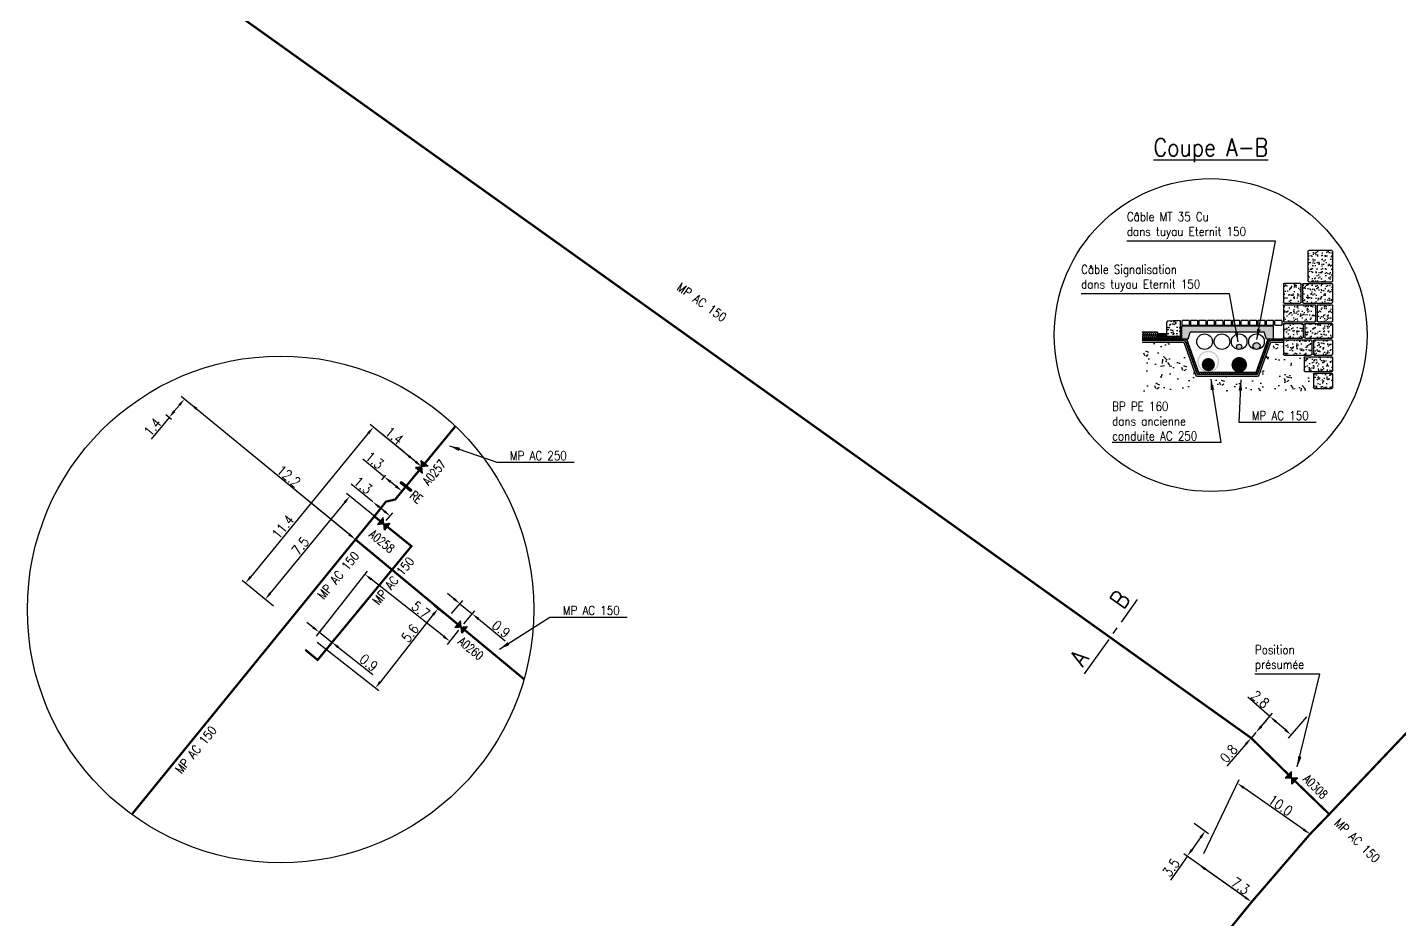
# Model space of a CAD drawing. Header units: millimetres. Extents: x 185000 to 186005, y 127000 to 128000.
# Drawn here: x 185229.6 to 185384, y 127559.1 to 127659.5 of the extents above; entities that cross this region are included whole.
import ezdxf
from ezdxf.enums import TextEntityAlignment as Align

# ---------------------------------------------------------------- set-up
doc = ezdxf.new("R2010")
doc.units = ezdxf.units.MM
doc.header["$PDMODE"] = 34
doc.linetypes.add('CENTER2', pattern=[28.575, 19.05, -3.175, 3.175, -3.175])
doc.layers.get('0').update_dxf_attribs({"linetype": 'CONTINUOUS'})
doc.layers.get('DEFPOINTS').update_dxf_attribs({"linetype": 'CONTINUOUS'})
for name, color, linetype in [('G_120', 4, 'CONTINUOUS'), ('G_300', 7, 'CONTINUOUS'), ('G_900', 7, 'CONTINUOUS')]:
    doc.layers.add(name, color=color, linetype=linetype)
doc.styles.add('G_ROMANS', font='ROMANS.SHX', dxfattribs={"width": 0.75})
doc.styles.get("Standard").update_dxf_attribs({"font": 'romans.shx', "width": 0.85})
doc.linetypes.add('G_TYPB_AP', pattern='A,5,-0.3,["o",Standard,S=1.5,R=0,X=0,Y=-0.5],-1.65', length=6.95)
doc.linetypes.add('G_TYPB_PE', pattern='A,5,-0.3,["o",Standard,S=1.5,R=0,X=0,Y=-0.5],-1.65', length=6.95)
doc.dimstyles.get("Standard").update_dxf_attribs({"dimtxt": 1.5, "dimasz": 1.2, "dimexe": 0.625, "dimexo": 0.625, "dimgap": 0.25, "dimtad": 1, "dimdec": 1, "dimzin": 0, "dimdsep": 46, "dimtxsty": 'Standard', "dimcen": -0.5, "dimadec": 0, "dimazin": 0, "dimtfac": 1, "dimtdec": 1, "dimtmove": 0, "dimatfit": 3, "dimfxl": 0, "dimtolj": 1, "dimtzin": 0, "dimarcsym": 0})
pattern_1 = [(142.5, (370713.23627, -29.4424), (0.0240004694, 0.734119856), [0, -0.57912, 0, -0.6477, 0, -0.619125]), (172.5, (370713.2363, -29.4424), (-0.6742849247, 1.075237651), [0, -0.31242, 0, -0.52197, 0, -0.200025]), (212.5, (370713.7049, -29.4424), (-1.1864885554, 0.002155777), [0, -0.1905, 0, -0.6858, 0, -0.89535]), (222.5, (370713.7049, -29.4424), (-1.1453346787, 0.334393985), [0, -0.09525, 0, -0.44958, 0, -0.51435])]
pattern_2 = [(135, (370713.23627, -29.4424), (0.11225320151, 0.11225320151), [])]

# ---------------------------------------------------------------- blocks, each defined once
blk = doc.blocks.new('*D320')
at = {"layer": 'DEFPOINTS', "color": 0, "linetype": 'Continuous', "ltscale": 0.5, "transparency": 16777216}
for p in [(185365.78, 127574.45), (185373.98, 127568.73), (185361.82, 127566.12)]:
    blk.add_point(p, dxfattribs=at)
at = {"layer": 'G_120', "color": 0, "linetype": 'Continuous', "lineweight": -2, "ltscale": 0.5, "transparency": 16777216}
for p, q in [((185362.03, 127566.54), (185365.98, 127574.88)), ((185373.24, 127569.25), (185366.51, 127573.93))]:
    blk.add_line(p, q, dxfattribs=at)
at = {"layer": 'G_120', "color": 0, "linetype": 'Continuous', "ltscale": 0.5, "transparency": 16777216}
for points in [[(185366.6, 127574.05), (185366.43, 127573.81), (185365.78, 127574.45)], [(185373.33, 127569.37), (185373.16, 127569.12), (185373.98, 127568.73)]]:
    blk.add_solid(points, dxfattribs=at)
at = {"layer": 'G_120', "color": 0, "linetype": 'Continuous', "ltscale": 0.5, "transparency": 16777216, "insert": (185370.66, 127571.96), "char_height": 1.125, "attachment_point": 5, "rotation": 325.1455}
blk.add_mtext('\\A1;10.0', dxfattribs=at)
blk = doc.blocks.new('*D321')
at = {"layer": 'DEFPOINTS', "color": 0, "linetype": 'Continuous', "ltscale": 0.5, "transparency": 16777216}
for p in [(185361.44, 127565.31), (185361.44, 127565.31), (185367.4, 127561.09)]:
    blk.add_point(p, dxfattribs=at)
at = {"layer": 'G_120', "color": 0, "linetype": 'Continuous', "lineweight": -2, "ltscale": 0.5, "transparency": 16777216}
for p, q in [((185361.17, 127564.93), (185361.17, 127564.93)), ((185366.66, 127561.61), (185362.17, 127564.79)), ((185367.13, 127560.71), (185367.13, 127560.71))]:
    blk.add_line(p, q, dxfattribs=at)
at = {"layer": 'G_120', "color": 0, "linetype": 'Continuous', "ltscale": 0.5, "transparency": 16777216}
for points in [[(185362.26, 127564.91), (185362.09, 127564.67), (185361.44, 127565.31)], [(185366.75, 127561.73), (185366.58, 127561.49), (185367.4, 127561.09)]]:
    blk.add_solid(points, dxfattribs=at)
at = {"layer": 'G_120', "color": 0, "linetype": 'Continuous', "ltscale": 0.5, "transparency": 16777216, "insert": (185366.15, 127562.89), "char_height": 1.125, "attachment_point": 5, "rotation": 324.694}
blk.add_mtext('\\A1;7.3', dxfattribs=at)
blk = doc.blocks.new('*D322')
at = {"layer": 'DEFPOINTS', "color": 0, "linetype": 'Continuous', "ltscale": 0.5, "transparency": 16777216}
for p in [(185373.9, 127582.26), (185367.89, 127580.16), (185371.84, 127579.89)]:
    blk.add_point(p, dxfattribs=at)
at = {"layer": 'G_120', "color": 0, "linetype": 'Continuous', "lineweight": -2, "ltscale": 0.5, "transparency": 16777216}
for p, q in [((185369.45, 127581.96), (185366.98, 127584.11)), ((185368.2, 127580.51), (185369.76, 127582.31)), ((185371.16, 127580.48), (185370.13, 127581.37)), ((185373.59, 127581.91), (185371.53, 127579.53))]:
    blk.add_line(p, q, dxfattribs=at)
at = {"layer": 'G_120', "color": 0, "linetype": 'Continuous', "ltscale": 0.5, "transparency": 16777216}
for points in [[(185370.23, 127581.48), (185370.04, 127581.26), (185369.45, 127581.96)], [(185371.26, 127580.59), (185371.06, 127580.36), (185371.84, 127579.89)]]:
    blk.add_solid(points, dxfattribs=at)
at = {"layer": 'G_120', "color": 0, "linetype": 'Continuous', "ltscale": 0.5, "transparency": 16777216, "insert": (185368.37, 127583.89), "char_height": 1.125, "attachment_point": 5, "rotation": 319.0254}
blk.add_mtext('\\A1;2.8', dxfattribs=at)
blk = doc.blocks.new('*D323')
at = {"layer": 'DEFPOINTS', "color": 0, "linetype": 'Continuous', "ltscale": 0.5, "transparency": 16777216}
for p in [(185367.89, 127580.16), (185367.89, 127580.16), (185367.35, 127579.53)]:
    blk.add_point(p, dxfattribs=at)
at = {"layer": 'G_120', "color": 0, "linetype": 'Continuous', "lineweight": -2, "ltscale": 0.5, "transparency": 16777216}
for p, q in [((185368.48, 127580.84), (185369.07, 127581.52)), ((185367.89, 127580.16), (185367.35, 127579.53)), ((185366.76, 127578.85), (185364.61, 127576.38))]:
    blk.add_line(p, q, dxfattribs=at)
at = {"layer": 'G_120', "color": 0, "linetype": 'Continuous', "ltscale": 0.5, "transparency": 16777216}
for points in [[(185368.37, 127580.94), (185368.6, 127580.74), (185367.89, 127580.16)], [(185366.65, 127578.95), (185366.87, 127578.76), (185367.35, 127579.53)]]:
    blk.add_solid(points, dxfattribs=at)
at = {"layer": 'G_120', "color": 0, "linetype": 'Continuous', "ltscale": 0.5, "transparency": 16777216, "insert": (185364.82, 127577.77), "char_height": 1.125, "attachment_point": 5, "rotation": 49.0254}
blk.add_mtext('\\A1;0.8', dxfattribs=at)
blk = doc.blocks.new('*D326')
at = {"layer": 'DEFPOINTS', "color": 0, "linetype": 'Continuous', "ltscale": 0.5, "transparency": 16777216}
for p in [(185360.55, 127570.23), (185362.18, 127569.08), (185367.4, 127561.09)]:
    blk.add_point(p, dxfattribs=at)
at = {"layer": 'G_120', "color": 0, "linetype": 'Continuous', "lineweight": -2, "ltscale": 0.5, "transparency": 16777216}
for p, q in [((185360.94, 127569.95), (185362.56, 127568.81)), ((185361.66, 127568.34), (185360.67, 127566.95)), ((185360.15, 127566.22), (185358.26, 127563.54)), ((185367.01, 127561.36), (185359.77, 127566.49))]:
    blk.add_line(p, q, dxfattribs=at)
at = {"layer": 'G_120', "color": 0, "linetype": 'Continuous', "ltscale": 0.5, "transparency": 16777216}
for points in [[(185361.53, 127568.43), (185361.78, 127568.25), (185362.18, 127569.08)], [(185360.55, 127567.04), (185360.8, 127566.87), (185360.15, 127566.22)]]:
    blk.add_solid(points, dxfattribs=at)
at = {"layer": 'G_120', "color": 0, "linetype": 'Continuous', "ltscale": 0.5, "transparency": 16777216, "insert": (185358.33, 127564.95), "char_height": 1.125, "attachment_point": 5, "rotation": 54.694}
blk.add_mtext('\\A1;3.5', dxfattribs=at)
blk = doc.blocks.new('G_300_04')
at = {"linetype": 'Continuous'}
h = blk.add_hatch(color=0, dxfattribs=at)
h.paths.add_polyline_path([(-0.5, 0.5), (-0.5, -0.5), (0, 0)])
h.paths.add_polyline_path([(0.5, 0.5), (0, 0), (0.5, -0.5)])
at = {"color": 0, "linetype": 'Continuous', "flags": 128}
blk.add_lwpolyline([(-0.5, -0.5), (0.5, 0.5), (0.5, -0.5), (-0.5, 0.5)], close=True, dxfattribs=at)
at = {"color": 0, "linetype": 'Continuous', "width": 0.75}
blk.add_attdef('NUM', text='', height=1, dxfattribs=at).set_placement((0, 1.78), align=Align.MIDDLE_CENTER)
at = {"color": 0, "linetype": 'Continuous', "width": 0.75, "flags": 3}
for tag, p in [('DEF_LEG', (0, -5)), ('DEF_COUP', (0, -7.5)), ('DEF_TYPE', (0, -10))]:
    blk.add_attdef(tag, text='', height=1.2, dxfattribs=at).set_placement(p, align=Align.MIDDLE)
blk = doc.blocks.new('*D394')
at = {"layer": 'DEFPOINTS', "color": 0, "transparency": 16777216}
for p in [(185268.5, 127606.09), (185268.5, 127606.09), (185269.72, 127603.62)]:
    blk.add_point(p, dxfattribs=at)
at = {"layer": 'G_900', "color": 0, "lineweight": -2, "transparency": 16777216}
for p, q in [((185268.5, 127606.09), (185266.05, 127608.09)), ((185269.74, 127605.08), (185269.2, 127605.52)), ((185270.01, 127603.98), (185270.73, 127604.87))]:
    blk.add_line(p, q, dxfattribs=at)
at = {"layer": 'G_900', "color": 0, "transparency": 16777216}
for points in [[(185269.29, 127605.63), (185269.1, 127605.4), (185268.5, 127606.09)], [(185269.84, 127605.19), (185269.65, 127604.96), (185270.44, 127604.51)]]:
    blk.add_solid(points, dxfattribs=at)
at = {"layer": 'G_900', "color": 0, "transparency": 16777216, "insert": (185267.39, 127607.96), "char_height": 1.125, "attachment_point": 5, "rotation": 320.8119}
blk.add_mtext('\\A1;1.3', dxfattribs=at)
blk = doc.blocks.new('*D395')
at = {"layer": 'DEFPOINTS', "color": 0, "linetype": 'Continuous', "ltscale": 0.5, "transparency": 16777216}
for p in [(185261.85, 127590.62), (185262.48, 127591.42), (185263.26, 127589.51)]:
    blk.add_point(p, dxfattribs=at)
at = {"layer": 'G_900', "color": 0, "linetype": 'Continuous', "lineweight": -2, "ltscale": 0.5, "transparency": 16777216}
for p, q in [((185261.77, 127591.97), (185261.06, 127592.53)), ((185262.14, 127590.99), (185262.77, 127591.79)), ((185262.48, 127591.42), (185263.89, 127590.3)), ((185263.55, 127589.87), (185264.18, 127590.67)), ((185264.6, 127589.75), (185268.48, 127586.69))]:
    blk.add_line(p, q, dxfattribs=at)
at = {"layer": 'G_900', "color": 0, "linetype": 'Continuous', "ltscale": 0.5, "transparency": 16777216}
for points in [[(185261.86, 127592.09), (185261.68, 127591.86), (185262.48, 127591.42)], [(185264.69, 127589.86), (185264.5, 127589.63), (185263.89, 127590.3)]]:
    blk.add_solid(points, dxfattribs=at)
at = {"layer": 'G_900', "color": 0, "linetype": 'Continuous', "ltscale": 0.5, "transparency": 16777216, "insert": (185268.03, 127588), "char_height": 1.125, "attachment_point": 5, "rotation": 321.7841}
blk.add_mtext('\\A1;0.9', dxfattribs=at)
blk = doc.blocks.new('*D396')
at = {"layer": 'DEFPOINTS', "color": 0, "transparency": 16777216}
for p in [(185272.02, 127611.67), (185272.02, 127611.67), (185274.01, 127610.03)]:
    blk.add_point(p, dxfattribs=at)
at = {"layer": 'G_900', "color": 0, "lineweight": -2, "transparency": 16777216}
for p, q in [((185272.02, 127611.67), (185269.56, 127613.69)), ((185273.32, 127610.6), (185272.72, 127611.1))]:
    blk.add_line(p, q, dxfattribs=at)
at = {"layer": 'G_900', "color": 0, "transparency": 16777216}
for points in [[(185272.81, 127611.21), (185272.62, 127610.98), (185272.02, 127611.67)], [(185273.41, 127610.72), (185273.22, 127610.49), (185274.01, 127610.03)]]:
    blk.add_solid(points, dxfattribs=at)
at = {"layer": 'G_900', "color": 0, "transparency": 16777216, "insert": (185270.92, 127613.54), "char_height": 1.125, "attachment_point": 5, "rotation": 320.6536}
blk.add_mtext('\\A1;1.4', dxfattribs=at)
blk = doc.blocks.new('*D397')
at = {"layer": 'DEFPOINTS', "color": 0, "linetype": 'Continuous', "ltscale": 0.5, "transparency": 16777216}
for p in [(185245.57, 127615.58), (185246.21, 127615.05), (185266.54, 127601.86)]:
    blk.add_point(p, dxfattribs=at)
at = {"layer": 'G_900', "color": 0, "linetype": 'Continuous', "lineweight": -2, "ltscale": 0.5, "transparency": 16777216}
for p, q in [((185246.72, 127616.97), (185246.14, 127616.28)), ((185266.18, 127602.15), (185246.93, 127617.96)), ((185245.57, 127615.58), (185243.53, 127613.13)), ((185245.85, 127615.35), (185245.2, 127615.88))]:
    blk.add_line(p, q, dxfattribs=at)
at = {"layer": 'G_900', "color": 0, "linetype": 'Continuous', "ltscale": 0.5, "transparency": 16777216}
for points in [[(185246.6, 127617.07), (185246.83, 127616.88), (185247.29, 127617.66)], [(185246.02, 127616.37), (185246.26, 127616.18), (185245.57, 127615.58)]]:
    blk.add_solid(points, dxfattribs=at)
at = {"layer": 'G_900', "color": 0, "linetype": 'Continuous', "ltscale": 0.5, "transparency": 16777216, "insert": (185243.69, 127614.49), "char_height": 1.125, "attachment_point": 5, "rotation": 50.3739}
blk.add_mtext('\\A1;1.4', dxfattribs=at)
blk = doc.blocks.new('*D398')
at = {"layer": 'DEFPOINTS', "color": 0, "transparency": 16777216}
for p in [(185278.3, 127594.63), (185277.04, 127593.16), (185278.42, 127592.02)]:
    blk.add_point(p, dxfattribs=at)
at = {"layer": 'G_900', "color": 0, "lineweight": -2, "transparency": 16777216}
for p, q in [((185277.61, 127595.2), (185276.91, 127595.77)), ((185277.35, 127593.52), (185278.61, 127594.99)), ((185278.3, 127594.63), (185279.69, 127593.49)), ((185278.73, 127592.37), (185279.99, 127593.85)), ((185280.38, 127592.92), (185283.37, 127590.47))]:
    blk.add_line(p, q, dxfattribs=at)
at = {"layer": 'G_900', "color": 0, "transparency": 16777216}
for points in [[(185277.7, 127595.32), (185277.51, 127595.09), (185278.3, 127594.63)], [(185280.48, 127593.04), (185280.29, 127592.8), (185279.69, 127593.49)]]:
    blk.add_solid(points, dxfattribs=at)
at = {"layer": 'G_900', "color": 0, "transparency": 16777216, "insert": (185282.94, 127591.79), "char_height": 1.125, "attachment_point": 5, "rotation": 320.5778}
blk.add_mtext('\\A1;0.9', dxfattribs=at)
blk = doc.blocks.new('*D399')
at = {"layer": 'DEFPOINTS', "color": 0, "linetype": 'Continuous', "ltscale": 0.5, "transparency": 16777216}
for p in [(185247.93, 127617.14), (185247.93, 127617.14), (185266.54, 127601.86)]:
    blk.add_point(p, dxfattribs=at)
at = {"layer": 'G_900', "color": 0, "linetype": 'Continuous', "lineweight": -2, "ltscale": 0.5, "transparency": 16777216}
blk.add_line((185265.85, 127602.43), (185248.62, 127616.57), dxfattribs=at)
at = {"layer": 'G_900', "color": 0, "linetype": 'Continuous', "ltscale": 0.5, "transparency": 16777216}
for points in [[(185248.72, 127616.69), (185248.53, 127616.46), (185247.93, 127617.14)], [(185265.94, 127602.54), (185265.75, 127602.31), (185266.54, 127601.86)]]:
    blk.add_solid(points, dxfattribs=at)
at = {"layer": 'G_900', "color": 0, "linetype": 'Continuous', "ltscale": 0.5, "transparency": 16777216, "insert": (185259.03, 127608.99), "char_height": 1.125, "attachment_point": 5, "rotation": 320.6081}
blk.add_mtext('\\A1;12.2', dxfattribs=at)
blk = doc.blocks.new('*D400')
at = {"layer": 'DEFPOINTS', "color": 0, "ltscale": 0.5, "transparency": 16777216}
for p in [(185270.22, 127609.46), (185272.22, 127607.83), (185271.78, 127607.29)]:
    blk.add_point(p, dxfattribs=at)
at = {"layer": 'G_900', "color": 0, "lineweight": -2, "ltscale": 0.5, "transparency": 16777216}
for p, q in [((185269.78, 127608.92), (185267.35, 127610.91)), ((185269.92, 127609.09), (185269.48, 127608.56)), ((185271.08, 127607.86), (185270.48, 127608.35)), ((185271.92, 127607.47), (185271.48, 127606.93))]:
    blk.add_line(p, q, dxfattribs=at)
at = {"layer": 'G_900', "color": 0, "ltscale": 0.5, "transparency": 16777216}
for points in [[(185270.57, 127608.47), (185270.38, 127608.23), (185269.78, 127608.92)], [(185271.17, 127607.98), (185270.98, 127607.74), (185271.78, 127607.29)]]:
    blk.add_solid(points, dxfattribs=at)
at = {"layer": 'G_900', "color": 0, "ltscale": 0.5, "transparency": 16777216, "insert": (185268.69, 127610.78), "char_height": 1.125, "attachment_point": 5, "rotation": 320.7768}
blk.add_mtext('\\A1;1.3', dxfattribs=at)
blk = doc.blocks.new('G_340_17')
at = {"linetype": 'Continuous'}
blk.add_hatch(color=0, dxfattribs=at).paths.add_polyline_path([(0.125, 0.75), (-0.125, 0.75), (-0.125, -0.75), (0.125, -0.75)])
at = {"color": 0, "linetype": 'Continuous'}
blk.add_lwpolyline([(-0.125, 0.75), (0.125, 0.75), (0.125, -0.75), (-0.125, -0.75)], close=True, dxfattribs=at)
at = {"color": 0, "linetype": 'Continuous', "width": 0.75}
for tag, height, flags, p in [('RE', 1, 8, (0, 2.5)), ('DEF_LEG', 1.2, 3, (0, -5)), ('DEF_COUP', 1.2, 3, (0, -7.5)), ('DEF_TYPE', 1.2, 3, (0, -10))]:
    blk.add_attdef(tag, text='', height=height, dxfattribs=dict(at, flags=flags)).set_placement(p, align=Align.MIDDLE)
blk = doc.blocks.new('*D569')
at = {"layer": 'DEFPOINTS', "color": 0, "ltscale": 0.5, "transparency": 16777216}
for p in [(185269.72, 127603.62), (185256.38, 127595.12), (185257.67, 127594.07)]:
    blk.add_point(p, dxfattribs=at)
at = {"layer": 'G_900', "color": 0, "lineweight": -2, "ltscale": 0.5, "transparency": 16777216}
for p, q in [((185265.34, 127606.05), (185256.95, 127595.82)), ((185269.35, 127603.92), (185265.54, 127607.04)), ((185257.31, 127594.36), (185256.02, 127595.42))]:
    blk.add_line(p, q, dxfattribs=at)
at = {"layer": 'G_900', "color": 0, "ltscale": 0.5, "transparency": 16777216}
for points in [[(185265.22, 127606.14), (185265.45, 127605.95), (185265.91, 127606.74)], [(185256.84, 127595.92), (185257.07, 127595.73), (185256.38, 127595.12)]]:
    blk.add_solid(points, dxfattribs=at)
at = {"layer": 'G_900', "color": 0, "ltscale": 0.5, "transparency": 16777216, "insert": (185260.33, 127601.12), "char_height": 1.125, "attachment_point": 5, "rotation": 50.6536}
blk.add_mtext('\\A1;7.5', dxfattribs=at)
blk = doc.blocks.new('*D570')
at = {"layer": 'DEFPOINTS', "color": 0, "ltscale": 0.5, "transparency": 16777216}
for p in [(185274.01, 127610.03), (185254.16, 127596.95), (185257.67, 127594.07)]:
    blk.add_point(p, dxfattribs=at)
at = {"layer": 'G_900', "color": 0, "lineweight": -2, "ltscale": 0.5, "transparency": 16777216}
for p, q in [((185267.98, 127613.81), (185254.73, 127597.64)), ((185273.65, 127610.33), (185268.19, 127614.81)), ((185257.31, 127594.36), (185253.8, 127597.24))]:
    blk.add_line(p, q, dxfattribs=at)
at = {"layer": 'G_900', "color": 0, "ltscale": 0.5, "transparency": 16777216}
for points in [[(185267.87, 127613.91), (185268.1, 127613.72), (185268.56, 127614.51)], [(185254.61, 127597.74), (185254.84, 127597.55), (185254.16, 127596.95)]]:
    blk.add_solid(points, dxfattribs=at)
at = {"layer": 'G_900', "color": 0, "ltscale": 0.5, "transparency": 16777216, "insert": (185258.37, 127603.27), "char_height": 1.125, "attachment_point": 5, "rotation": 50.6536}
blk.add_mtext('\\A1;11.4', dxfattribs=at)
blk = doc.blocks.new('*D571')
at = {"layer": 'DEFPOINTS', "color": 0, "transparency": 16777216}
for p in [(185267.61, 127597.94), (185261.85, 127590.62), (185278.42, 127592.02)]:
    blk.add_point(p, dxfattribs=at)
at = {"layer": 'G_300', "color": 0, "lineweight": -2, "transparency": 16777216}
for p, q in [((185262.14, 127590.99), (185267.91, 127598.3)), ((185276.45, 127590.97), (185268.32, 127597.38)), ((185278.13, 127591.65), (185276.87, 127590.04))]:
    blk.add_line(p, q, dxfattribs=at)
at = {"layer": 'G_300', "color": 0, "transparency": 16777216}
for points in [[(185268.41, 127597.5), (185268.23, 127597.26), (185267.61, 127597.94)], [(185276.54, 127591.09), (185276.36, 127590.85), (185277.16, 127590.41)]]:
    blk.add_solid(points, dxfattribs=at)
at = {"layer": 'G_300', "color": 0, "transparency": 16777216, "insert": (185273.88, 127593.95), "char_height": 1.125, "attachment_point": 5, "rotation": 321.748}
blk.add_mtext('\\A1;5.7', dxfattribs=at)
blk = doc.blocks.new('*D572')
at = {"layer": 'DEFPOINTS', "color": 0, "transparency": 16777216}
for p in [(185261.85, 127590.62), (185278.42, 127592.02), (185268.78, 127585.15)]:
    blk.add_point(p, dxfattribs=at)
at = {"layer": 'G_300', "color": 0, "lineweight": -2, "transparency": 16777216}
for p, q in [((185278.05, 127592.31), (185275.45, 127594.36)), ((185275.26, 127593.37), (185269.34, 127585.86)), ((185262.22, 127590.33), (185269.15, 127584.86))]:
    blk.add_line(p, q, dxfattribs=at)
at = {"layer": 'G_300', "color": 0, "transparency": 16777216}
for points in [[(185275.14, 127593.46), (185275.38, 127593.27), (185275.82, 127594.07)], [(185269.22, 127585.95), (185269.46, 127585.77), (185268.78, 127585.15)]]:
    blk.add_solid(points, dxfattribs=at)
at = {"layer": 'G_300', "color": 0, "transparency": 16777216, "insert": (185272.69, 127591.32), "char_height": 1.125, "attachment_point": 5, "rotation": 51.748}
blk.add_mtext('\\A1;5.6', dxfattribs=at)

msp = doc.modelspace()

# ---------------------------------------------------------------- hatches: boundary and pattern name
at = {"layer": 'G_900', "ltscale": 0.5}
h = msp.add_hatch(dxfattribs=at)
h.set_pattern_fill('AR-SAND', color=253, scale=0.015, style=0)
h.set_pattern_definition([(142.5, (463381.5033, -63853.4315), (0.0240004694, 0.734119856), [0, -0.57912, 0, -0.6477, 0, -0.619125]), (172.5, (463381.5033, -63853.4315), (-0.6742849247, 1.0752376509), [0, -0.31242, 0, -0.52197, 0, -0.200025]), (212.5, (463381.97195, -63853.4315), (-1.1864885554, 0.002155777), [0, -0.1905, 0, -0.6858, 0, -0.89535]), (222.5, (463381.9719, -63853.4315), (-1.1453346787, 0.334393985), [0, -0.09525, 0, -0.44958, 0, -0.51435])])
h.paths.add_polyline_path([(185373.74, 127634.26, -0.414214), (185373.83, 127634.35), (185376.42, 127634.35, -0.414214), (185376.51, 127634.26), (185376.51, 127630.94, -0.414214), (185376.42, 127630.84), (185373.83, 127630.84, -0.414214), (185373.74, 127630.94)])
h.paths.add_polyline_path([(185373.13, 127628.55, 0.414214), (185373.23, 127628.46), (185376.42, 127628.46, 0.414214), (185376.51, 127628.55), (185376.51, 127630.56, 0.414214), (185376.42, 127630.66), (185373.23, 127630.66, 0.414214), (185373.13, 127630.56)])
h.paths.add_polyline_path([(185370.98, 127630.56, -0.414214), (185371.07, 127630.66), (185372.85, 127630.66, -0.414214), (185372.95, 127630.56), (185372.95, 127628.55, -0.414214), (185372.85, 127628.46), (185371.07, 127628.46, -0.414214), (185370.98, 127628.55)])
h.paths.add_polyline_path([(185370.98, 127628.18, -0.414214), (185371.07, 127628.27), (185374.51, 127628.27, -0.414214), (185374.6, 127628.18), (185374.6, 127626.43, -0.414214), (185374.51, 127626.34), (185371.07, 127626.34, -0.414214), (185370.98, 127626.43)])
h.paths.add_polyline_path([(185374.79, 127628.18, -0.414214), (185374.88, 127628.27), (185376.42, 127628.27, -0.414214), (185376.51, 127628.18), (185376.51, 127626.43, -0.414214), (185376.42, 127626.34), (185374.88, 127626.34, -0.414214), (185374.79, 127626.43)])
h.paths.add_polyline_path([(185373.38, 127626.05, -0.414214), (185373.47, 127626.15), (185376.42, 127626.15, -0.414214), (185376.51, 127626.05), (185376.51, 127624.59, -0.414214), (185376.42, 127624.5), (185373.47, 127624.5, -0.414214), (185373.38, 127624.59)])
h.paths.add_polyline_path([(185370.98, 127626.05, -0.414214), (185371.07, 127626.15), (185373.09, 127626.15, -0.414214), (185373.19, 127626.05), (185373.19, 127624.59, -0.414214), (185373.09, 127624.5), (185371.07, 127624.5, -0.414214), (185370.98, 127624.59)])
h.paths.add_polyline_path([(185370.98, 127624.22, -0.414214), (185371.07, 127624.31), (185374.08, 127624.31, -0.414214), (185374.18, 127624.22), (185374.18, 127622.7, -0.414214), (185374.08, 127622.61), (185373.22, 127622.61), (185371.07, 127622.61, -0.414214), (185370.98, 127622.7)])
h.paths.add_polyline_path([(185374.36, 127624.22, -0.414214), (185374.46, 127624.31), (185376.42, 127624.31, -0.414214), (185376.51, 127624.22), (185376.51, 127622.7, -0.414214), (185376.42, 127622.61), (185374.46, 127622.61, -0.414214), (185374.36, 127622.7)])
h.paths.add_polyline_path([(185373.32, 127622.33, -0.414214), (185373.41, 127622.42), (185376.42, 127622.42, -0.414214), (185376.51, 127622.33), (185376.51, 127620.85, -0.414214), (185376.42, 127620.75), (185373.41, 127620.75, -0.414214), (185373.32, 127620.85)])
h.paths.add_polyline_path([(185374.36, 127620.47, -0.414214), (185374.46, 127620.56), (185376.42, 127620.56, -0.414214), (185376.51, 127620.47), (185376.51, 127618.96, -0.414214), (185376.42, 127618.86), (185374.46, 127618.86, -0.414214), (185374.36, 127618.96)])
h = msp.add_hatch(dxfattribs=at)
h.set_pattern_fill('AR-SAND', color=253, scale=0.015, style=0)
h.set_pattern_definition(pattern_1)
h.paths.add_polyline_path([(185357.81, 127624.71), (185359.36, 127624.71), (185359.36, 127626.5), (185359.19, 127626.5), (185357.98, 127626.42, 0.393279), (185357.81, 127626.23)])
h = msp.add_hatch(dxfattribs=at)
h.set_pattern_fill('ANSI31', color=253, scale=0.05, style=0)
h.set_pattern_definition(pattern_2)
h.paths.add_polyline_path([(185355.09, 127624.86), (185355.09, 127625.18), (185356.81, 127625.18), (185356.81, 127624.86)])
h = msp.add_hatch(dxfattribs=at)
h.set_pattern_fill('ANSI31', color=253, scale=0.05, angle=90, style=0)
h.set_pattern_definition([(45, (370713.23627, -29.4424), (0.11225320151, -0.11225320151), [])])
h.paths.add_polyline_path([(185355.09, 127624.55), (185355.09, 127624.86), (185356.81, 127624.86), (185356.81, 127624.71), (185359.36, 127624.71), (185359.36, 127624.55)])
for color, points in [(253, [(185357.81, 127624.71), (185357.81, 127625.01), (185356.81, 127625.01), (185356.81, 127624.71)]), (253, [(185368.83, 127625.17), (185369.08, 127624.41), (185369.83, 127624.41), (185369.83, 127625.86), (185359.5, 127625.86), (185359.5, 127624.41), (185360.25, 127624.41), (185360.5, 127625.17)]), (253, [(185359.66, 127624.03), (185355.09, 127624.03), (185355.09, 127624.24), (185359.66, 127624.24, -0.317182), (185360.03, 127623.98), (185361.3, 127620.42), (185364.66, 127620.42), (185368.03, 127620.42), (185369.29, 127623.98, -0.317182), (185369.67, 127624.24), (185370.98, 127624.24), (185370.98, 127624.03), (185369.67, 127624.03, 0.317182), (185369.49, 127623.91), (185368.22, 127620.34, -0.317182), (185368.04, 127620.21), (185364.66, 127620.21), (185361.29, 127620.21, -0.317182), (185361.11, 127620.34), (185359.84, 127623.91, 0.317182)]), (256, [(185363.27, 127621.53, -1), (185361.78, 127621.53, -1)]), (256, [(185366.88, 127621.51, -1), (185365.13, 127621.51, -1)])]:
    msp.add_hatch(color=color, dxfattribs=at).paths.add_polyline_path(points)
h = msp.add_hatch(dxfattribs=at)
h.set_pattern_fill('AR-SAND', color=253, scale=0.015, style=0)
h.set_pattern_definition(pattern_1)
h.paths.add_polyline_path([(185355.09, 127624.41), (185355.09, 127624.55), (185359.5, 127624.55), (185359.5, 127624.41)])
h = msp.add_hatch(dxfattribs=at)
h.set_pattern_fill('ANSI31', color=253, scale=0.05, style=0)
h.set_pattern_definition(pattern_2)
h.paths.add_polyline_path([(185369.23, 127624.41), (185370.98, 127624.41), (185370.98, 127624.24), (185369.67, 127624.24, 0.317182), (185369.29, 127623.98), (185368.03, 127620.42), (185364.66, 127620.42), (185361.3, 127620.42), (185360.03, 127623.98, 0.317182), (185359.66, 127624.24), (185355.09, 127624.24), (185355.09, 127624.41), (185360.1, 127624.41), (185361.45, 127620.63), (185364.66, 127620.63), (185367.88, 127620.63)])
h = msp.add_hatch(dxfattribs=at)
h.set_pattern_fill('AR-CONC', color=253, scale=0.02, style=0)
h.set_pattern_definition([(130, (370713.2363, -29.4424), (-3.64369338, -0.31878171), [0.381, -4.191]), (185, (370713.2363, -29.4424), (0.70485652, 3.82113286), [0.3048, -3.3528]), (79.549, (370712.9326, -29.469), (-2.938850033, 3.502333756), [0.3238, -3.5618]), (133.8158, (370713.2363, -28.4264), (-5.42158082, -0.84084656), [0.5715, -6.2865]), (83.3644, (370712.7845, -28.4965), (-4.74808469, 4.94851112), [0.4857, -5.3427]), (188.816, (370713.236, -28.4264), (-4.74809212, 4.94850236), [0.4572, -5.0292]), (159, (370712.7283, -28.6804), (-3.032297597, -2.04531037), [0.381, -4.191]), (214, (370712.7283, -28.6804), (-1.23604057, 3.68375932), [0.3048, -3.3528]), (108.5486, (370712.4756, -28.851), (-4.268329815, 1.638457154), [0.3238, -3.5618]), (142.5, (370713.2363, -29.4424), (-0.061772065, 1.6911007775), [0, -3.31216, 0, -3.4036, 0, -3.3655]), (172.5, (370713.2363, -29.4424), (-1.33639325, 2.003611496), [0, -1.94056, 0, -3.23596, 0, -1.2827]), (212.5, (370714.3691, -29.4424), (-2.711811903, -0.11457488), [0, -1.27, 0, -3.9624, 0, -5.2578]), (222.5, (370714.877, -29.4424), (-2.962583628, 0.50852982), [0, -1.651, 0, -2.63144, 0, -3.7338])])
h.paths.add_polyline_path([(185355.09, 127624.03), (185359.66, 127624.03, -0.317182), (185359.84, 127623.91), (185361.11, 127620.34, 0.317182), (185361.29, 127620.21), (185364.66, 127620.21), (185368.04, 127620.21, 0.317182), (185368.22, 127620.34), (185369.49, 127623.91, -0.317182), (185369.67, 127624.03), (185370.79, 127624.03), (185370.79, 127622.42), (185373.13, 127622.42), (185373.13, 127620.56), (185374.18, 127620.56), (185374.18, 127618.54), (185355.09, 127618.54)])
h = msp.add_hatch(color=253, dxfattribs=at)
h.paths.add_polyline_path([(185363.75, 127621.86, -1), (185361.29, 127621.86, -1)])
h.paths.add_polyline_path([(185361.45, 127621.86, 1), (185363.6, 127621.86, 1)], flags=16)
h = msp.add_hatch(color=256, dxfattribs=at)
h.paths.add_polyline_path([(185368.35, 127623.63, 1), (185367.56, 127623.63, 1)])
h.paths.add_polyline_path([(185366.3, 127623.53, 1), (185365.71, 127623.53, 1)])

# ---------------------------------------------------------------- linework, layer by layer
at = {"layer": 'G_120', "linetype": 'G_TYPB_AP', "ltscale": 0.5, "const_width": 0.25, "flags": 128}
msp.add_lwpolyline([(185238.34, 127673.25), (185253.28, 127660.88), (185268.23, 127650.22), (185367.35, 127579.53), (185371.55, 127575.41)], dxfattribs=at)
at = {"layer": 'G_120', "linetype": 'G_TYPB_AP', "flags": 128}
msp.add_lwpolyline([(185338.95, 127522.97, 0.25, 0.25, 0), (185351.06, 127541.01, 0.25, 0.25, 0), (185367.4, 127561.09, 0.25, 0.25, 0), (185373.97, 127568.72, 0.25, 0.25, -0.014526), (185373.99, 127568.74, 0.25, 0.25, 0), (185376.14, 127570.96, 0.25, 0.25, 0), (185390.61, 127586.19, 0.25, 0.25, 0), (185396.58, 127593.02, 0.25, 0.25, 0), (185404.57, 127603.1, 0.25, 0.25, 0), (185418.87, 127619.31, 0.25, 0.25, 0), (185421.67, 127622.1, 0.25, 0.25, 0), (185431.72, 127633.47, 0.25, 0.25, 0), (185443.58, 127646.69, 0.25, 0.25, 0), (185444.5, 127647.87, 0, 0, 0)], format="xyseb", dxfattribs=at)
at = {"layer": 'G_120', "linetype": 'G_TYPB_AP', "ltscale": 0.5, "flags": 128}
msp.add_lwpolyline([(185372.26, 127574.71, 0.25, 0.25, 0), (185376.14, 127570.96, 0, 0, 0)], format="xyseb", dxfattribs=at)
at = {"layer": 'G_900', "color": 7, "ltscale": 0.5, "flags": 128}
for points in [[(185373.74, 127634.26, -0.414214), (185373.83, 127634.35)], [(185376.42, 127634.35, -0.414214), (185376.51, 127634.26)], [(185373.83, 127630.84, -0.414214), (185373.74, 127630.94)], [(185376.51, 127630.94, -0.414214), (185376.42, 127630.84)], [(185370.98, 127630.56, -0.414214), (185371.07, 127630.66)], [(185372.85, 127630.66, -0.414214), (185372.95, 127630.56)], [(185373.13, 127630.56, -0.414214), (185373.23, 127630.66)], [(185376.42, 127630.66, -0.414214), (185376.51, 127630.56)], [(185371.07, 127628.46, -0.414214), (185370.98, 127628.55)], [(185370.98, 127628.18, -0.414214), (185371.07, 127628.27)], [(185372.95, 127628.55, -0.414214), (185372.85, 127628.46)], [(185373.23, 127628.46, -0.414214), (185373.13, 127628.55)], [(185374.51, 127628.27, -0.414214), (185374.6, 127628.18)], [(185374.79, 127628.18, -0.414214), (185374.88, 127628.27)], [(185376.51, 127628.55, -0.414214), (185376.42, 127628.46)], [(185376.42, 127628.27, -0.414214), (185376.51, 127628.18)], [(185371.07, 127626.34, -0.414214), (185370.98, 127626.43)], [(185370.98, 127626.05, -0.414214), (185371.07, 127626.15)], [(185373.09, 127626.15, -0.414214), (185373.19, 127626.05)], [(185373.38, 127626.05, -0.414214), (185373.47, 127626.15)], [(185374.6, 127626.43, -0.414214), (185374.51, 127626.34)], [(185374.88, 127626.34, -0.414214), (185374.79, 127626.43)], [(185376.51, 127626.43, -0.414214), (185376.42, 127626.34)], [(185376.42, 127626.15, -0.414214), (185376.51, 127626.05)], [(185371.07, 127624.5, -0.414214), (185370.98, 127624.59)], [(185373.19, 127624.59, -0.414214), (185373.09, 127624.5)], [(185373.47, 127624.5, -0.414214), (185373.38, 127624.59)], [(185376.51, 127624.59, -0.414214), (185376.42, 127624.5)], [(185370.98, 127624.22, -0.414214), (185371.07, 127624.31)], [(185374.08, 127624.31, -0.414214), (185374.18, 127624.22)], [(185374.36, 127624.22, -0.414214), (185374.46, 127624.31)], [(185376.42, 127624.31, -0.414214), (185376.51, 127624.22)], [(185371.07, 127622.61, -0.414214), (185370.98, 127622.7)], [(185373.32, 127622.33, -0.414214), (185373.41, 127622.42)], [(185374.18, 127622.7, -0.414214), (185374.08, 127622.61)], [(185374.46, 127622.61, -0.414214), (185374.36, 127622.7)], [(185376.51, 127622.7, -0.414214), (185376.42, 127622.61)], [(185376.42, 127622.42, -0.414214), (185376.51, 127622.33)], [(185373.41, 127620.75, -0.414214), (185373.32, 127620.85)], [(185374.36, 127620.47, -0.414214), (185374.46, 127620.56)], [(185376.51, 127620.85, -0.414214), (185376.42, 127620.75)], [(185376.42, 127620.56, -0.414214), (185376.51, 127620.47)], [(185374.46, 127618.86, -0.414214), (185374.36, 127618.96)], [(185376.51, 127618.96, -0.414214), (185376.42, 127618.86)]]:
    msp.add_lwpolyline(points, format="xyb", dxfattribs=at)
for points in [[(185373.74, 127634.26), (185373.74, 127630.94)], [(185376.42, 127634.35), (185373.83, 127634.35)], [(185376.51, 127634.26), (185376.51, 127630.94)], [(185373.83, 127630.84), (185376.42, 127630.84)], [(185370.98, 127630.56), (185370.98, 127628.55)], [(185372.85, 127630.66), (185371.07, 127630.66)], [(185372.95, 127630.56), (185372.95, 127628.55)], [(185373.13, 127630.56), (185373.13, 127628.55)], [(185373.23, 127630.66), (185376.42, 127630.66)], [(185376.51, 127630.56), (185376.51, 127628.55)], [(185370.98, 127628.18), (185370.98, 127626.43)], [(185371.07, 127628.46), (185372.85, 127628.46)], [(185371.07, 127628.27), (185374.51, 127628.27)], [(185373.23, 127628.46), (185376.42, 127628.46)], [(185374.6, 127628.18), (185374.6, 127626.43)], [(185374.79, 127628.18), (185374.79, 127626.43)], [(185374.88, 127628.27), (185376.42, 127628.27)], [(185376.51, 127628.18), (185376.51, 127626.43)], [(185371.07, 127626.34), (185374.51, 127626.34)], [(185371.07, 127626.15), (185373.09, 127626.15)], [(185373.47, 127626.15), (185376.42, 127626.15)], [(185374.88, 127626.34), (185376.42, 127626.34)], [(185370.98, 127626.05), (185370.98, 127624.59)], [(185373.19, 127626.05), (185373.19, 127624.59)], [(185373.38, 127626.05), (185373.38, 127624.59)], [(185376.51, 127626.05), (185376.51, 127624.59)], [(185370.98, 127624.41), (185370.98, 127624.03)], [(185370.98, 127624.22), (185370.98, 127622.7)], [(185371.07, 127624.5), (185373.09, 127624.5)], [(185371.07, 127624.31), (185374.08, 127624.31)], [(185373.47, 127624.5), (185376.42, 127624.5)], [(185374.18, 127624.22), (185374.18, 127622.7)], [(185374.36, 127624.22), (185374.36, 127622.7)], [(185374.46, 127624.31), (185376.42, 127624.31)], [(185376.51, 127624.22), (185376.51, 127622.7)], [(185371.07, 127622.61), (185373.22, 127622.61)], [(185373.22, 127622.61), (185374.08, 127622.61)], [(185373.32, 127622.33), (185373.32, 127620.85)], [(185373.41, 127622.42), (185376.42, 127622.42)], [(185374.46, 127622.61), (185376.42, 127622.61)], [(185376.51, 127622.33), (185376.51, 127620.85)], [(185373.41, 127620.75), (185376.42, 127620.75)], [(185374.36, 127620.47), (185374.36, 127618.96)], [(185374.46, 127620.56), (185376.42, 127620.56)], [(185376.51, 127620.47), (185376.51, 127618.96)], [(185374.46, 127618.86), (185376.42, 127618.86)]]:
    msp.add_lwpolyline(points, dxfattribs=at)
at = {"layer": 'G_900', "ltscale": 0.5, "flags": 128}
for points in [[(185359.19, 127626.5), (185357.98, 127626.42, 0.393279), (185357.81, 127626.23), (185357.81, 127624.71)], [(185364.66, 127620.42), (185361.3, 127620.42), (185360.03, 127623.98, 0.317182), (185359.66, 127624.24), (185355.09, 127624.24)], [(185364.66, 127620.21), (185361.29, 127620.21, -0.317182), (185361.11, 127620.34), (185359.84, 127623.91, 0.317182), (185359.66, 127624.03), (185355.09, 127624.03)], [(185370.98, 127624.24), (185369.67, 127624.24, 0.317182), (185369.29, 127623.98), (185368.03, 127620.42), (185364.66, 127620.42)], [(185370.98, 127624.03), (185369.67, 127624.03, 0.317182), (185369.49, 127623.91), (185368.22, 127620.34, -0.317182), (185368.04, 127620.21), (185364.66, 127620.21)]]:
    msp.add_lwpolyline(points, format="xyb", dxfattribs=at)
for points in [[(185359.19, 127626.5), (185359.36, 127626.5)], [(185359.36, 127626.5), (185359.36, 127624.55)], [(185356.81, 127625.18), (185355.09, 127625.18)], [(185356.81, 127624.86), (185355.09, 127624.86)], [(185356.81, 127625.18), (185356.81, 127624.71)], [(185357.81, 127625.01), (185356.81, 127625.01)], [(185359.36, 127624.71), (185356.81, 127624.71)], [(185369.83, 127625.86), (185359.5, 127625.86), (185359.5, 127624.41)], [(185360.25, 127624.41), (185360.5, 127625.17)], [(185368.83, 127625.17), (185360.5, 127625.17)], [(185369.08, 127624.41), (185368.83, 127625.17)], [(185369.83, 127625.86), (185369.83, 127624.41)], [(185355.09, 127624.55), (185359.5, 127624.55)], [(185360.25, 127624.41), (185355.09, 127624.41)], [(185364.66, 127620.63), (185361.45, 127620.63), (185360.1, 127624.41)], [(185369.23, 127624.41), (185367.88, 127620.63), (185364.66, 127620.63)], [(185370.98, 127624.41), (185369.08, 127624.41)]]:
    msp.add_lwpolyline(points, dxfattribs=at)
for points in [[(185359.56, 127626.03, 0.414214), (185359.64, 127625.95), (185360.3, 127625.95, 0.414214), (185360.39, 127626.03), (185360.39, 127626.42, 0.414214), (185360.3, 127626.5), (185359.64, 127626.5, 0.414214), (185359.56, 127626.42)], [(185360.51, 127626.03, 0.414214), (185360.59, 127625.95), (185361.25, 127625.95, 0.414214), (185361.34, 127626.03), (185361.34, 127626.42, 0.414214), (185361.25, 127626.5), (185360.59, 127626.5, 0.414214), (185360.51, 127626.42)], [(185361.46, 127626.03, 0.414214), (185361.54, 127625.95), (185362.2, 127625.95, 0.414214), (185362.28, 127626.03), (185362.28, 127626.42, 0.414214), (185362.2, 127626.5), (185361.54, 127626.5, 0.414214), (185361.46, 127626.42)], [(185362.41, 127626.03, 0.414214), (185362.49, 127625.95), (185363.15, 127625.95, 0.414214), (185363.23, 127626.03), (185363.23, 127626.42, 0.414214), (185363.15, 127626.5), (185362.49, 127626.5, 0.414214), (185362.41, 127626.42)], [(185363.35, 127626.03, 0.414214), (185363.44, 127625.95), (185364.1, 127625.95, 0.414214), (185364.18, 127626.03), (185364.18, 127626.42, 0.414214), (185364.1, 127626.5), (185363.44, 127626.5, 0.414214), (185363.35, 127626.42)], [(185364.3, 127626.03, 0.414214), (185364.39, 127625.95), (185365.05, 127625.95, 0.414214), (185365.13, 127626.03), (185365.13, 127626.42, 0.414214), (185365.05, 127626.5), (185364.39, 127626.5, 0.414214), (185364.3, 127626.42)], [(185365.25, 127626.03, 0.414214), (185365.34, 127625.95), (185365.99, 127625.95, 0.414214), (185366.08, 127626.03), (185366.08, 127626.42, 0.414214), (185365.99, 127626.5), (185365.34, 127626.5, 0.414214), (185365.25, 127626.42)], [(185366.2, 127626.03, 0.414214), (185366.28, 127625.95), (185366.94, 127625.95, 0.414214), (185367.03, 127626.03), (185367.03, 127626.42, 0.414214), (185366.94, 127626.5), (185366.28, 127626.5, 0.414214), (185366.2, 127626.42)], [(185367.15, 127626.03, 0.414214), (185367.23, 127625.95), (185367.89, 127625.95, 0.414214), (185367.98, 127626.03), (185367.98, 127626.42, 0.414214), (185367.89, 127626.5), (185367.23, 127626.5, 0.414214), (185367.15, 127626.42)], [(185368.1, 127626.03, 0.414214), (185368.18, 127625.95), (185368.84, 127625.95, 0.414214), (185368.92, 127626.03), (185368.92, 127626.42, 0.414214), (185368.84, 127626.5), (185368.18, 127626.5, 0.414214), (185368.1, 127626.42)], [(185369.05, 127626.03, 0.414214), (185369.13, 127625.95), (185369.79, 127625.95, 0.414214), (185369.87, 127626.03), (185369.87, 127626.42, 0.414214), (185369.79, 127626.5), (185369.13, 127626.5, 0.414214), (185369.05, 127626.42)], [(185369.99, 127626.03, 0.414214), (185370.08, 127625.95), (185370.74, 127625.95, 0.414214), (185370.82, 127626.03), (185370.82, 127626.42, 0.414214), (185370.74, 127626.5), (185370.08, 127626.5, 0.414214), (185369.99, 127626.42)]]:
    msp.add_lwpolyline(points, format="xyb", close=True, dxfattribs=at)
at = {"layer": 'G_900', "color": 4, "linetype": 'Continuous', "ltscale": 0.5, "const_width": 0.25, "flags": 128}
for points in [[(185274.34, 127610.41), (185277.79, 127614.6)], [(185272.22, 127607.83), (185273.71, 127609.64)], [(185241.36, 127570.93), (185266.54, 127601.86), (185268.67, 127604.47), (185269.97, 127606.12), (185271.01, 127606.36), (185272.22, 127607.83)], [(185268.67, 127604.47), (185269.33, 127603.93)], [(185270.11, 127603.31), (185272.84, 127601.11), (185262.28, 127588.31), (185260.89, 127589.46)], [(185266.54, 127601.86), (185278.04, 127592.34)], [(185278.81, 127591.7), (185285.51, 127586.15)]]:
    msp.add_lwpolyline(points, dxfattribs=at)
at = {"layer": 'G_900', "color": 7, "linetype": 'CENTER2', "ltscale": 0.25, "flags": 128}
msp.add_lwpolyline([(185348.6, 127586.75), (185354.54, 127595.1)], dxfattribs=at)
at = {"layer": 'G_900', "color": 7, "ltscale": 0.5}
msp.add_circle((185362.79, 127624.86), 17.6, dxfattribs=at)
at = {"layer": 'G_900', "ltscale": 0.5}
for centre, radius in [((185362.11, 127624.11), 0.878), ((185364.06, 127624.11), 0.878), ((185366, 127624.11), 0.878), ((185367.95, 127624.11), 0.878), ((185366, 127623.53), 0.296), ((185367.95, 127623.63), 0.394)]:
    msp.add_circle(centre, radius, dxfattribs=at)
at = {"layer": 'G_900', "linetype": 'Continuous', "ltscale": 0.5}
msp.add_circle((185258.11, 127593.99), 28.5, dxfattribs=at)

# ---------------------------------------------------------------- block references
at = {"layer": 'G_300'}
ref = msp.add_blockref('G_300_04', (185371.9, 127575.06), dxfattribs=dict(at, rotation=315.9161880797552))
ref.add_attrib('NUM', 'A0308', dxfattribs={"layer": '0', "color": 0, "linetype": 'Continuous', "height": 1, "rotation": 315.4712, "style": 'G_ROMANS', "width": 0.75}).set_placement((185374.59, 127574.06), align=Align.MIDDLE)
at = {"layer": 'G_900'}
ref = msp.add_blockref('G_300_04', (185274.01, 127610.03), dxfattribs=dict(at, rotation=50.77677598596055))
ref.add_attrib('NUM', 'A0257', dxfattribs={"layer": '0', "color": 0, "linetype": 'Continuous', "height": 1, "rotation": 50.3318, "style": 'G_ROMANS', "width": 0.75}).set_placement((185275.41, 127609.4), align=Align.MIDDLE)
at = {"layer": 'G_900', "ltscale": 0.5}
ref = msp.add_blockref('G_340_17', (185272.22, 127607.83), dxfattribs=dict(at, rotation=50.77677598532837))
ref.add_attrib('RE', 'RE', dxfattribs={"layer": '0', "color": 0, "linetype": 'Continuous', "height": 1, "rotation": 320.7768, "width": 0.75}).set_placement((185273.39, 127606.62), align=Align.MIDDLE)
at = {"layer": 'G_900'}
ref = msp.add_blockref('G_300_04', (185269.72, 127603.62), dxfattribs=dict(at, rotation=320.8465697157059))
ref.add_attrib('NUM', 'A0258', dxfattribs={"layer": '0', "color": 0, "linetype": 'Continuous', "height": 1, "rotation": 320.4016, "style": 'G_ROMANS', "width": 0.75}).set_placement((185269.51, 127601.65), align=Align.MIDDLE)
ref = msp.add_blockref('G_300_04', (185278.42, 127592.02), dxfattribs=dict(at, rotation=320.8465697157059))
ref.add_attrib('NUM', 'A0260', dxfattribs={"layer": '0', "color": 0, "linetype": 'Continuous', "height": 1, "rotation": 320.4016, "style": 'G_ROMANS', "width": 0.75}).set_placement((185279.53, 127589.61), align=Align.MIDDLE)

# ---------------------------------------------------------------- texts
at = {"layer": 'G_120', "linetype": 'G_TYPB_PE', "width": 0.85}
for rotation, p in [(324.5692, (185305.52, 127628.54)), (315.9162, (185379.29, 127568))]:
    msp.add_text('MP AC 150', height=1, rotation=rotation, dxfattribs=at).set_placement(p, align=Align.MIDDLE)
at = {"layer": 'G_300', "insert": (185367.77, 127588.47), "char_height": 1, "attachment_point": 4}
msp.add_mtext('Position\\Pprésumée', dxfattribs=at)
at = {"layer": 'G_900', "width": 0.85}
msp.add_text('%%UCoupe A-B', height=2, dxfattribs=at).set_placement((185362.82, 127644.97), align=Align.CENTER)
at = {"layer": 'G_900', "color": 4, "linetype": 'G_TYPB_PE', "width": 0.85}
for p in [(185264.61, 127597.82), (185270.8, 127597.21), (185248.58, 127578.21)]:
    msp.add_text('MP AC 150', height=1, rotation=50.5367, dxfattribs=at).set_placement(p, align=Align.MIDDLE)
at = {"layer": 'G_900', "color": 7, "width": 0.85}
for s, p in [('B', (185353.39, 127594.54)), ('A', (185348.78, 127587.96))]:
    msp.add_text(s, height=2, rotation=54.5692, dxfattribs=at).set_placement(p, align=Align.CENTER)
at = {"layer": 'G_900', "linetype": 'Continuous', "char_height": 1, "attachment_point": 4}
for s, insert in [('Câble MT 35 Cu\\Pdans tuyau Eternit 150', (185353.36, 127637.17)), ('Câble Signalisation\\Pdans tuyau Eternit 150', (185348.21, 127631.24)), ('BP PE 160\\Pdans ancienne\\Pconduite AC 250', (185351.7, 127615.17)), ('MP AC 150', (185367.41, 127615.8))]:
    msp.add_mtext(s, dxfattribs=dict(at, insert=insert))
at = {"layer": 'G_900', "color": 4, "linetype": 'Continuous', "char_height": 1, "attachment_point": 4}
for s, insert in [('MP AC 250', (185283.91, 127611.29)), ('MP AC 150', (185289.87, 127593.88))]:
    msp.add_mtext(s, dxfattribs=dict(at, insert=insert))

# ---------------------------------------------------------------- dimensions: what is measured, and where the dimension line sits
at = {"layer": 'G_120', "linetype": 'Continuous', "ltscale": 0.5}
for base, p1, p2, angle, text, picture, middle in [((185371.84, 127579.89), (185367.89, 127580.16), (185373.9, 127582.26), 139.0254, '2.8', '*D322', (185367.88, 127583.33)), ((185365.78, 127574.45), (185373.98, 127568.73), (185361.82, 127566.12), 325.1455, '10.0', '*D320', (185370.23, 127571.34))]:
    dim = msp.add_linear_dim(base=base, p1=p1, p2=p2, angle=angle, text=text, dimstyle='Standard', override={"dimscale": 0.75}, dxfattribs=at)
    dim.commit()
    dim.dimension.update_dxf_attribs({"geometry": picture, "text_midpoint": middle, "dimtype": 160})
for base, p1, p2, angle, picture, middle in [((185367.89, 127580.16), (185367.35, 127579.53), (185367.89, 127580.16), 229.0254, '*D323', (185365.39, 127577.28)), ((185362.18, 127569.08), (185367.4, 127561.09), (185360.55, 127570.23), 234.694, '*D326', (185358.95, 127564.51)), ((185361.44, 127565.31), (185367.4, 127561.09), (185361.44, 127565.31), 324.694, '*D321', (185365.71, 127562.28))]:
    dim = msp.add_linear_dim(base=base, p1=p1, p2=p2, angle=angle, dimstyle='Standard', override={"dimscale": 0.75}, dxfattribs=at)
    dim.commit()
    dim.dimension.update_dxf_attribs({"geometry": picture, "text_midpoint": middle, "dimtype": 160})
at = {"layer": 'G_300'}
for base, angle, text, picture, middle in [((185267.61, 127597.94), 321.748, '5.7', '*D571', (185273.41, 127593.36)), ((185268.78, 127585.15), 51.748, '5.6', '*D572', (185273.28, 127590.86))]:
    dim = msp.add_linear_dim(base=base, p1=(185278.42, 127592.02), p2=(185261.85, 127590.62), angle=angle, text=text, dimstyle='Standard', override={"dimscale": 0.75}, dxfattribs=at)
    dim.commit()
    dim.dimension.update_dxf_attribs({"geometry": picture, "text_midpoint": middle, "dimtype": 160})
at = {"layer": 'G_900', "color": 4, "linetype": 'Continuous', "ltscale": 0.5}
for base, p1, p2, angle, text, picture, middle in [((185245.57, 127615.58), (185266.54, 127601.86), (185246.21, 127615.05), 50.3739, '1.4', '*D397', (185244.26, 127614.01)), ((185247.93, 127617.14), (185266.54, 127601.86), (185247.93, 127617.14), 320.6081, '12.2', '*D399', (185258.55, 127608.41)), ((185262.48, 127591.42), (185263.26, 127589.51), (185261.85, 127590.62), 321.7841, '0.9', '*D395', (185267.57, 127587.41))]:
    dim = msp.add_linear_dim(base=base, p1=p1, p2=p2, angle=angle, text=text, dimstyle='Standard', override={"dimscale": 0.75}, dxfattribs=at)
    dim.commit()
    dim.dimension.update_dxf_attribs({"geometry": picture, "text_midpoint": middle, "dimtype": 160})
at = {"layer": 'G_900', "ltscale": 0.5}
for base, p1, p2, angle, text, picture, middle in [((185254.16, 127596.95), (185274.01, 127610.03), (185257.67, 127594.07), 50.6536, '11.4', '*D570', (185258.95, 127602.79)), ((185271.78, 127607.29), (185270.22, 127609.46), (185272.22, 127607.83), 140.7768, '1.3', '*D400', (185268.22, 127610.2)), ((185256.38, 127595.12), (185269.72, 127603.62), (185257.67, 127594.07), 50.6536, '7.5', '*D569', (185260.91, 127600.64))]:
    dim = msp.add_linear_dim(base=base, p1=p1, p2=p2, angle=angle, text=text, dimstyle='Standard', override={"dimscale": 0.75}, dxfattribs=at)
    dim.commit()
    dim.dimension.update_dxf_attribs({"geometry": picture, "text_midpoint": middle, "dimtype": 160})
at = {"layer": 'G_900'}
for base, p1, p2, angle, text, picture, middle in [((185272.02, 127611.67), (185274.01, 127610.03), (185272.02, 127611.67), 320.6536, '1.4', '*D396', (185270.44, 127612.96)), ((185268.5, 127606.09), (185269.72, 127603.62), (185268.5, 127606.09), 320.8119, '1.3', '*D394', (185266.92, 127607.38)), ((185278.3, 127594.63), (185278.42, 127592.02), (185277.04, 127593.16), 320.5778, '0.9', '*D398', (185282.47, 127591.21))]:
    dim = msp.add_linear_dim(base=base, p1=p1, p2=p2, angle=angle, text=text, dimstyle='Standard', override={"dimscale": 0.75}, dxfattribs=at)
    dim.commit()
    dim.dimension.update_dxf_attribs({"geometry": picture, "text_midpoint": middle, "dimtype": 160})

# ---------------------------------------------------------------- leaders
at = {"layer": 'G_300', "annotation_type": 0, "has_hookline": 1, "hookline_direction": 1, "text_width": 5.87}
msp.add_leader([(185372.54, 127576.28), (185375.09, 127586.72), (185373.89, 127586.72)], dimstyle='Standard', dxfattribs=at)
at = {"layer": 'G_900', "linetype": 'Continuous', "annotation_type": 0, "has_hookline": 1}
for points, hookline_direction, text_width in [([(185367.99, 127624.34), (185370.07, 127635.42), (185368.87, 127635.42)], 1, 15.26), ([(185365.89, 127624.08), (185364.92, 127629.49), (185363.72, 127629.49)], 1, 15.26), ([(185362.81, 127619.88), (185363.95, 127612.76), (185362.75, 127612.76)], 1, 10.81), ([(185366.19, 127619.81), (185365.96, 127615.05), (185367.16, 127615.05)], 0, 7.25)]:
    msp.add_leader(points, dimstyle='Standard', dxfattribs=dict(at, hookline_direction=hookline_direction, text_width=text_width))
at = {"layer": 'G_900', "color": 4, "linetype": 'Continuous', "annotation_type": 0, "has_hookline": 1, "hookline_direction": 0, "text_width": 7.25}
for points in [[(185277.11, 127612.39), (185282.46, 127610.54), (185283.66, 127610.54)], [(185282.75, 127589.51), (185288.42, 127593.13), (185289.62, 127593.13)]]:
    msp.add_leader(points, dimstyle='Standard', dxfattribs=at)

doc.saveas('drawing.dxf')
